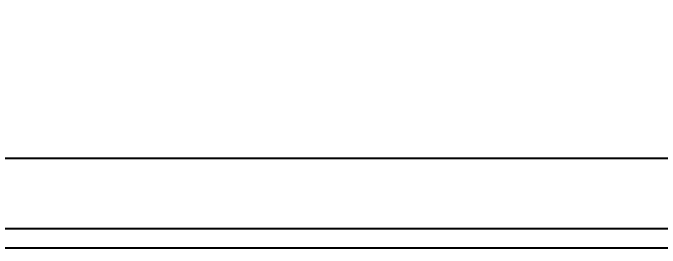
# Model space of a CAD drawing. Header units: inches. Extents: x 0 to 77285, y -118 to 40065.
# Drawn here: x 25650.6 to 25701.2, y 2697.3 to 2715.7 of the extents above; entities that cross this region are included whole.
import ezdxf

# ---------------------------------------------------------------- set-up
doc = ezdxf.new("R2010")
doc.units = ezdxf.units.IN
doc.header["$LTSCALE"] = 5
doc.header["$MEASUREMENT"] = 0
doc.layers.add('B', color=123, linetype='Continuous')
doc.styles.add('SCI', font='')
doc.styles.get('SCI').set_extended_font_data('Gulim')
doc.dimstyles.new('SCH', dxfattribs={"dimtxt": 2.5, "dimasz": 2, "dimexe": 1.25, "dimexo": 0.625, "dimtad": 1, "dimdec": 8, "dimtxsty": 'SCI', "dimcen": 2.5, "dimclrd": 4, "dimclre": 4, "dimclrt": 7, "dimadec": 8, "dimazin": 2, "dimtfac": 1, "dimtdec": 8, "dimtmove": 0, "dimatfit": 3, "dimfxl": 1, "dimarcsym": 0})

# ---------------------------------------------------------------- blocks, each defined once
blk = doc.blocks.new('A$Ce3b21f13')
for p, q in [((2390, -1.5), (60, -1.5)), ((2390, -8.5), (60, -8.5))]:
    blk.add_line(p, q)
at = {"layer": 'B'}
blk.add_line((2390, -7), (60, -7), dxfattribs=at)
blk = doc.blocks.new('*D582')
at = {"color": 4, "lineweight": -2, "transparency": 16777216}
for p, q in [((23904.494, 2754.335), (23904.494, 3414.26)), ((26464.494, 2754.335), (26464.494, 3414.26)), ((24064.494, 3314.26), (26304.494, 3314.26))]:
    blk.add_line(p, q, dxfattribs=at)
at = {"color": 4, "transparency": 16777216}
for points in [[(24064.494, 3340.927), (24064.494, 3287.593), (23904.494, 3314.26)], [(26304.494, 3340.927), (26304.494, 3287.593), (26464.494, 3314.26)]]:
    blk.add_solid(points, dxfattribs=at)
at = {"layer": 'Defpoints', "color": 0, "transparency": 16777216}
for p in [(26464.494, 3314.26), (23904.494, 2704.335), (26464.494, 2704.335)]:
    blk.add_point(p, dxfattribs=at)
at = {"color": 7, "transparency": 16777216, "insert": (25184.494, 3466.79), "char_height": 200, "attachment_point": 5, "style": 'SCI'}
blk.add_mtext('2560', dxfattribs=at)

msp = doc.modelspace()

# ---------------------------------------------------------------- block references
msp.add_blockref('A$Ce3b21f13', (23904.49380061, 2705.83538786))

# ---------------------------------------------------------------- dimensions: what is measured, and where the dimension line sits
dim = msp.add_linear_dim(base=(26464.4938006124, 3314.2601312156), p1=(23904.4938006124, 2704.3353878621), p2=(26464.4938006124, 2704.3353878621), dimstyle='SCH', override={"dimscale": 80})
dim.commit()
dim.dimension.update_dxf_attribs({"geometry": '*D582', "text_midpoint": (25184.4938006124, 3466.7900912688)})

doc.saveas('drawing.dxf')
